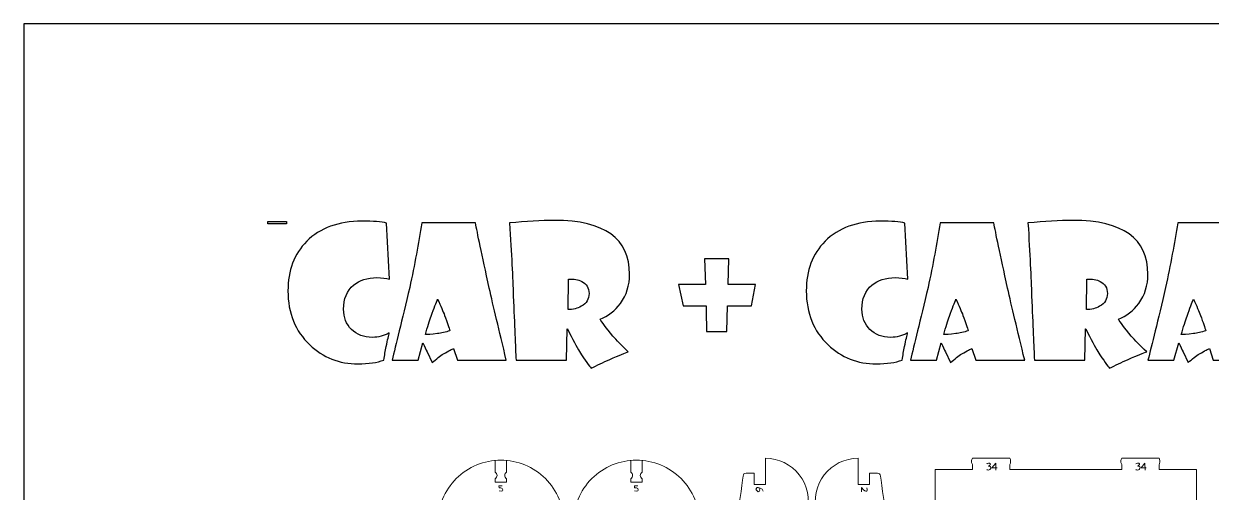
# Model space of a CAD drawing. Header units: centimetres. Extents: x -25 to 25, y -32.5 to 32.5.
# Drawn here: x -25 to 7.13, y 19.81 to 32.5 of the extents above; entities that cross this region are included whole.
import ezdxf

# ---------------------------------------------------------------- set-up
doc = ezdxf.new("R2010")
doc.units = ezdxf.units.CM
doc.header["$MEASUREMENT"] = 0
doc.header["$XCLIPFRAME"] = 0
doc.layers.add('Capa 1', color=7, linetype='Continuous')
picture_1 = doc.add_image_def('image2.jpg', size_in_pixel=(2613, 331))

msp = doc.modelspace()

# ---------------------------------------------------------------- linework, layer by layer
at = {"layer": 'Capa 1', "color": 254}
msp.add_lwpolyline([(-25, -32.5), (25, -32.5), (25, 32.5), (-25, 32.5), (-25, -32.5)], close=True, dxfattribs=at)
at = {"layer": 'Capa 1', "color": 250}
for points, knots in [([(-15.1044, 25.58272), (-15.19264, 25.60993), (-15.30645, 25.62395), (-15.445, 25.62395), (-15.445, 25.62395), (-15.70312, 25.62395), (-15.91259, 25.55633), (-16.0734, 25.42108), (-16.0734, 25.42108), (-16.25565, 25.27016), (-16.34637, 25.05162), (-16.34637, 24.76628), (-16.34637, 24.76628), (-16.34637, 24.54445), (-16.27462, 24.36219), (-16.1303, 24.21952), (-16.1303, 24.21952), (-15.98599, 24.07685), (-15.79713, 24.00593), (-15.56375, 24.00593), (-15.56375, 24.00593), (-15.40376, 24.00593), (-15.25285, 24.04552), (-15.10935, 24.12468), (-15.10935, 24.12468), (-15.12585, 24.05789), (-15.15306, 23.93666), (-15.19182, 23.75935), (-15.19182, 23.75935), (-15.21491, 23.64225), (-15.23635, 23.51937), (-15.25779, 23.39237), (-15.25779, 23.39237), (-15.4384, 23.3231), (-15.66931, 23.28846), (-15.95135, 23.28846), (-15.95135, 23.28846), (-16.46182, 23.28846), (-16.8989, 23.45999), (-17.26094, 23.80306), (-17.26094, 23.80306), (-17.65431, 24.17664), (-17.85058, 24.6632), (-17.85058, 25.26274), (-17.85058, 25.26274), (-17.85058, 25.81692), (-17.68152, 26.26472), (-17.34341, 26.60697), (-17.34341, 26.60697), (-16.9822, 26.97065), (-16.48409, 27.1529), (-15.84826, 27.1529), (-15.84826, 27.1529), (-15.54231, 27.1529), (-15.32047, 27.13558), (-15.18357, 27.10012), (-15.18357, 27.10012), (-15.18357, 27.10012), (-15.1044, 25.58272), (-15.1044, 25.58272)], [0, 0, 0, 0, 0.0625, 0.0625, 0.0625, 0.0625, 0.125, 0.125, 0.125, 0.125, 0.1875, 0.1875, 0.1875, 0.1875, 0.25, 0.25, 0.25, 0.25, 0.3125, 0.3125, 0.3125, 0.3125, 0.375, 0.375, 0.375, 0.375, 0.4375, 0.4375, 0.4375, 0.4375, 0.5, 0.5, 0.5, 0.5, 0.5625, 0.5625, 0.5625, 0.5625, 0.625, 0.625, 0.625, 0.625, 0.6875, 0.6875, 0.6875, 0.6875, 0.75, 0.75, 0.75, 0.75, 0.8125, 0.8125, 0.8125, 0.8125, 0.875, 0.875, 0.875, 0.875, 1, 1, 1, 1]), ([(-11.94176, 23.39237), (-11.94176, 23.39237), (-13.26702, 23.39237), (-13.26702, 23.39237), (-13.26702, 23.39237), (-13.26702, 23.39237), (-13.36845, 23.7041), (-13.36845, 23.7041), (-13.36845, 23.7041), (-13.40474, 23.69008), (-13.49463, 23.64225), (-13.63977, 23.5606), (-13.63977, 23.5606), (-13.73214, 23.50123), (-13.83522, 23.42123), (-13.9482, 23.32227), (-13.9482, 23.32227), (-13.9482, 23.32227), (-14.0851, 23.61503), (-14.0851, 23.61503), (-14.0851, 23.61503), (-14.11231, 23.67359), (-14.1519, 23.7544), (-14.20303, 23.85914), (-14.20303, 23.85914), (-14.20303, 23.85914), (-14.33003, 23.39237), (-14.33003, 23.39237), (-14.33003, 23.39237), (-14.33003, 23.39237), (-15.0343, 23.39237), (-15.0343, 23.39237), (-15.0343, 23.39237), (-14.93122, 23.78986), (-14.77206, 24.44631), (-14.55682, 25.36088), (-14.55682, 25.36088), (-14.42487, 25.97361), (-14.31436, 26.55419), (-14.22612, 27.10342), (-14.22612, 27.10342), (-14.22612, 27.10342), (-12.77469, 27.10342), (-12.77469, 27.10342), (-12.77469, 27.10342), (-12.72933, 26.85025), (-12.60563, 26.26143), (-12.40358, 25.33696), (-12.40358, 25.33696), (-12.29225, 24.8537), (-12.13803, 24.2055), (-11.94176, 23.39237)], [0, 0, 0, 0, 0.07142857, 0.07142857, 0.07142857, 0.07142857, 0.14285714, 0.14285714, 0.14285714, 0.14285714, 0.21428571, 0.21428571, 0.21428571, 0.21428571, 0.28571429, 0.28571429, 0.28571429, 0.28571429, 0.35714286, 0.35714286, 0.35714286, 0.35714286, 0.42857143, 0.42857143, 0.42857143, 0.42857143, 0.5, 0.5, 0.5, 0.5, 0.57142857, 0.57142857, 0.57142857, 0.57142857, 0.64285714, 0.64285714, 0.64285714, 0.64285714, 0.71428571, 0.71428571, 0.71428571, 0.71428571, 0.78571429, 0.78571429, 0.78571429, 0.78571429, 0.85714286, 0.85714286, 0.85714286, 0.85714286, 1, 1, 1, 1]), ([(-8.60593, 25.71384), (-8.60593, 25.41778), (-8.68923, 25.15553), (-8.85499, 24.9271), (-8.85499, 24.9271), (-9.00178, 24.72752), (-9.18568, 24.58403), (-9.4067, 24.49744), (-9.4067, 24.49744), (-9.35969, 24.42487), (-9.24424, 24.2723), (-9.06116, 24.04057), (-9.06116, 24.04057), (-8.96879, 23.93336), (-8.8286, 23.79234), (-8.64057, 23.61751), (-8.64057, 23.61751), (-8.71562, 23.59029), (-8.8822, 23.52102), (-9.1395, 23.41051), (-9.1395, 23.41051), (-9.31928, 23.32887), (-9.48834, 23.24805), (-9.6475, 23.16971), (-9.6475, 23.16971), (-9.69451, 23.22743), (-9.80007, 23.37753), (-9.96336, 23.61916), (-9.96336, 23.61916), (-10.03758, 23.74203), (-10.14643, 23.9482), (-10.29075, 24.23849), (-10.29075, 24.23849), (-10.29075, 24.23849), (-10.29488, 24.23849), (-10.29488, 24.23849), (-10.29488, 24.23849), (-10.29488, 24.23849), (-10.31797, 23.39237), (-10.31797, 23.39237), (-10.31797, 23.39237), (-10.31797, 23.39237), (-11.67869, 23.39237), (-11.67869, 23.39237), (-11.67869, 23.39237), (-11.696, 23.74368), (-11.72074, 24.32261), (-11.75291, 25.12914), (-11.75291, 25.12914), (-11.76775, 25.60498), (-11.80074, 26.26308), (-11.85187, 27.10342), (-11.85187, 27.10342), (-11.40902, 27.1496), (-11.0041, 27.1727), (-10.63877, 27.1727), (-10.63877, 27.1727), (-9.28382, 27.1727), (-8.60593, 26.68614), (-8.60593, 25.71384)], [0, 0, 0, 0, 0.0625, 0.0625, 0.0625, 0.0625, 0.125, 0.125, 0.125, 0.125, 0.1875, 0.1875, 0.1875, 0.1875, 0.25, 0.25, 0.25, 0.25, 0.3125, 0.3125, 0.3125, 0.3125, 0.375, 0.375, 0.375, 0.375, 0.4375, 0.4375, 0.4375, 0.4375, 0.5, 0.5, 0.5, 0.5, 0.5625, 0.5625, 0.5625, 0.5625, 0.625, 0.625, 0.625, 0.625, 0.6875, 0.6875, 0.6875, 0.6875, 0.75, 0.75, 0.75, 0.75, 0.8125, 0.8125, 0.8125, 0.8125, 0.875, 0.875, 0.875, 0.875, 1, 1, 1, 1]), ([(-1.07826, 25.58272), (-1.1665, 25.60993), (-1.28031, 25.62395), (-1.41886, 25.62395), (-1.41886, 25.62395), (-1.67698, 25.62395), (-1.88645, 25.55633), (-2.04726, 25.42108), (-2.04726, 25.42108), (-2.22951, 25.27016), (-2.32023, 25.05162), (-2.32023, 24.76628), (-2.32023, 24.76628), (-2.32023, 24.54445), (-2.24848, 24.36219), (-2.10416, 24.21952), (-2.10416, 24.21952), (-1.95985, 24.07685), (-1.77099, 24.00593), (-1.53761, 24.00593), (-1.53761, 24.00593), (-1.37762, 24.00593), (-1.22671, 24.04552), (-1.08321, 24.12468), (-1.08321, 24.12468), (-1.09971, 24.05789), (-1.12692, 23.93666), (-1.16568, 23.75935), (-1.16568, 23.75935), (-1.18877, 23.64225), (-1.21021, 23.51937), (-1.23165, 23.39237), (-1.23165, 23.39237), (-1.41226, 23.3231), (-1.64317, 23.28846), (-1.92521, 23.28846), (-1.92521, 23.28846), (-2.43568, 23.28846), (-2.87276, 23.45999), (-3.2348, 23.80306), (-3.2348, 23.80306), (-3.62817, 24.17664), (-3.82444, 24.6632), (-3.82444, 25.26274), (-3.82444, 25.26274), (-3.82444, 25.81692), (-3.65538, 26.26472), (-3.31727, 26.60697), (-3.31727, 26.60697), (-2.95606, 26.97065), (-2.45795, 27.1529), (-1.82212, 27.1529), (-1.82212, 27.1529), (-1.51617, 27.1529), (-1.29433, 27.13558), (-1.15743, 27.10012), (-1.15743, 27.10012), (-1.15743, 27.10012), (-1.07826, 25.58272), (-1.07826, 25.58272)], [0, 0, 0, 0, 0.0625, 0.0625, 0.0625, 0.0625, 0.125, 0.125, 0.125, 0.125, 0.1875, 0.1875, 0.1875, 0.1875, 0.25, 0.25, 0.25, 0.25, 0.3125, 0.3125, 0.3125, 0.3125, 0.375, 0.375, 0.375, 0.375, 0.4375, 0.4375, 0.4375, 0.4375, 0.5, 0.5, 0.5, 0.5, 0.5625, 0.5625, 0.5625, 0.5625, 0.625, 0.625, 0.625, 0.625, 0.6875, 0.6875, 0.6875, 0.6875, 0.75, 0.75, 0.75, 0.75, 0.8125, 0.8125, 0.8125, 0.8125, 0.875, 0.875, 0.875, 0.875, 1, 1, 1, 1]), ([(2.08438, 23.39237), (2.08438, 23.39237), (0.75912, 23.39237), (0.75912, 23.39237), (0.75912, 23.39237), (0.75912, 23.39237), (0.65769, 23.7041), (0.65769, 23.7041), (0.65769, 23.7041), (0.6214, 23.69008), (0.53151, 23.64225), (0.38637, 23.5606), (0.38637, 23.5606), (0.294, 23.50123), (0.19092, 23.42123), (0.07794, 23.32227), (0.07794, 23.32227), (0.07794, 23.32227), (-0.05896, 23.61503), (-0.05896, 23.61503), (-0.05896, 23.61503), (-0.08617, 23.67359), (-0.12576, 23.7544), (-0.17689, 23.85914), (-0.17689, 23.85914), (-0.17689, 23.85914), (-0.30389, 23.39237), (-0.30389, 23.39237), (-0.30389, 23.39237), (-0.30389, 23.39237), (-1.00816, 23.39237), (-1.00816, 23.39237), (-1.00816, 23.39237), (-0.90508, 23.78986), (-0.74592, 24.44631), (-0.53068, 25.36088), (-0.53068, 25.36088), (-0.39873, 25.97361), (-0.28822, 26.55419), (-0.19998, 27.10342), (-0.19998, 27.10342), (-0.19998, 27.10342), (1.25145, 27.10342), (1.25145, 27.10342), (1.25145, 27.10342), (1.29681, 26.85025), (1.42051, 26.26143), (1.62256, 25.33696), (1.62256, 25.33696), (1.73389, 24.8537), (1.88811, 24.2055), (2.08438, 23.39237)], [0, 0, 0, 0, 0.07142857, 0.07142857, 0.07142857, 0.07142857, 0.14285714, 0.14285714, 0.14285714, 0.14285714, 0.21428571, 0.21428571, 0.21428571, 0.21428571, 0.28571429, 0.28571429, 0.28571429, 0.28571429, 0.35714286, 0.35714286, 0.35714286, 0.35714286, 0.42857143, 0.42857143, 0.42857143, 0.42857143, 0.5, 0.5, 0.5, 0.5, 0.57142857, 0.57142857, 0.57142857, 0.57142857, 0.64285714, 0.64285714, 0.64285714, 0.64285714, 0.71428571, 0.71428571, 0.71428571, 0.71428571, 0.78571429, 0.78571429, 0.78571429, 0.78571429, 0.85714286, 0.85714286, 0.85714286, 0.85714286, 1, 1, 1, 1]), ([(5.42021, 25.71384), (5.42021, 25.41778), (5.33691, 25.15553), (5.17115, 24.9271), (5.17115, 24.9271), (5.02436, 24.72752), (4.84046, 24.58403), (4.61944, 24.49744), (4.61944, 24.49744), (4.66645, 24.42487), (4.7819, 24.2723), (4.96498, 24.04057), (4.96498, 24.04057), (5.05735, 23.93336), (5.19754, 23.79234), (5.38557, 23.61751), (5.38557, 23.61751), (5.31052, 23.59029), (5.14394, 23.52102), (4.88664, 23.41051), (4.88664, 23.41051), (4.70686, 23.32887), (4.5378, 23.24805), (4.37864, 23.16971), (4.37864, 23.16971), (4.33163, 23.22743), (4.22607, 23.37753), (4.06278, 23.61916), (4.06278, 23.61916), (3.98856, 23.74203), (3.87971, 23.9482), (3.73539, 24.23849), (3.73539, 24.23849), (3.73539, 24.23849), (3.73126, 24.23849), (3.73126, 24.23849), (3.73126, 24.23849), (3.73126, 24.23849), (3.70817, 23.39237), (3.70817, 23.39237), (3.70817, 23.39237), (3.70817, 23.39237), (2.34745, 23.39237), (2.34745, 23.39237), (2.34745, 23.39237), (2.33014, 23.74368), (2.3054, 24.32261), (2.27323, 25.12914), (2.27323, 25.12914), (2.25839, 25.60498), (2.2254, 26.26308), (2.17427, 27.10342), (2.17427, 27.10342), (2.61712, 27.1496), (3.02204, 27.1727), (3.38737, 27.1727), (3.38737, 27.1727), (4.74232, 27.1727), (5.42021, 26.68614), (5.42021, 25.71384)], [0, 0, 0, 0, 0.0625, 0.0625, 0.0625, 0.0625, 0.125, 0.125, 0.125, 0.125, 0.1875, 0.1875, 0.1875, 0.1875, 0.25, 0.25, 0.25, 0.25, 0.3125, 0.3125, 0.3125, 0.3125, 0.375, 0.375, 0.375, 0.375, 0.4375, 0.4375, 0.4375, 0.4375, 0.5, 0.5, 0.5, 0.5, 0.5625, 0.5625, 0.5625, 0.5625, 0.625, 0.625, 0.625, 0.625, 0.6875, 0.6875, 0.6875, 0.6875, 0.75, 0.75, 0.75, 0.75, 0.8125, 0.8125, 0.8125, 0.8125, 0.875, 0.875, 0.875, 0.875, 1, 1, 1, 1]), ([(8.51275, 23.39237), (8.51275, 23.39237), (7.18749, 23.39237), (7.18749, 23.39237), (7.18749, 23.39237), (7.18749, 23.39237), (7.08606, 23.7041), (7.08606, 23.7041), (7.08606, 23.7041), (7.04977, 23.69008), (6.95988, 23.64225), (6.81474, 23.5606), (6.81474, 23.5606), (6.72237, 23.50123), (6.61929, 23.42123), (6.50631, 23.32227), (6.50631, 23.32227), (6.50631, 23.32227), (6.36941, 23.61503), (6.36941, 23.61503), (6.36941, 23.61503), (6.3422, 23.67359), (6.30261, 23.7544), (6.25148, 23.85914), (6.25148, 23.85914), (6.25148, 23.85914), (6.12448, 23.39237), (6.12448, 23.39237), (6.12448, 23.39237), (6.12448, 23.39237), (5.42021, 23.39237), (5.42021, 23.39237), (5.42021, 23.39237), (5.52329, 23.78986), (5.68245, 24.44631), (5.89769, 25.36088), (5.89769, 25.36088), (6.02964, 25.97361), (6.14015, 26.55419), (6.22839, 27.10342), (6.22839, 27.10342), (6.22839, 27.10342), (7.67982, 27.10342), (7.67982, 27.10342), (7.67982, 27.10342), (7.72518, 26.85025), (7.84888, 26.26143), (8.05093, 25.33696), (8.05093, 25.33696), (8.16226, 24.8537), (8.31648, 24.2055), (8.51275, 23.39237)], [0, 0, 0, 0, 0.07142857, 0.07142857, 0.07142857, 0.07142857, 0.14285714, 0.14285714, 0.14285714, 0.14285714, 0.21428571, 0.21428571, 0.21428571, 0.21428571, 0.28571429, 0.28571429, 0.28571429, 0.28571429, 0.35714286, 0.35714286, 0.35714286, 0.35714286, 0.42857143, 0.42857143, 0.42857143, 0.42857143, 0.5, 0.5, 0.5, 0.5, 0.57142857, 0.57142857, 0.57142857, 0.57142857, 0.64285714, 0.64285714, 0.64285714, 0.64285714, 0.71428571, 0.71428571, 0.71428571, 0.71428571, 0.78571429, 0.78571429, 0.78571429, 0.78571429, 0.85714286, 0.85714286, 0.85714286, 0.85714286, 1, 1, 1, 1]), ([(-5.19589, 25.43592), (-5.19589, 25.43592), (-5.30475, 24.857), (-5.30475, 24.857), (-5.30475, 24.857), (-5.30475, 24.857), (-5.95789, 24.857), (-5.95789, 24.857), (-5.95789, 24.857), (-5.95789, 24.857), (-5.97768, 24.16922), (-5.97768, 24.16922), (-5.97768, 24.16922), (-5.97768, 24.16922), (-6.52692, 24.16922), (-6.52692, 24.16922), (-6.52692, 24.16922), (-6.52692, 24.25168), (-6.53022, 24.48095), (-6.53682, 24.857), (-6.53682, 24.857), (-6.53682, 24.857), (-7.16027, 24.857), (-7.16027, 24.857), (-7.16027, 24.857), (-7.16027, 24.857), (-7.27903, 25.43592), (-7.27903, 25.43592), (-7.27903, 25.43592), (-7.27903, 25.43592), (-6.55661, 25.43592), (-6.55661, 25.43592), (-6.55661, 25.43592), (-6.55661, 25.43592), (-6.5764, 26.1336), (-6.5764, 26.1336), (-6.5764, 26.1336), (-6.5764, 26.1336), (-5.91831, 26.1336), (-5.91831, 26.1336), (-5.91831, 26.1336), (-5.91831, 26.1336), (-5.9381, 25.43592), (-5.9381, 25.43592), (-5.9381, 25.43592), (-5.9381, 25.43592), (-5.19589, 25.43592), (-5.19589, 25.43592)], [0, 0, 0, 0, 0.07692308, 0.07692308, 0.07692308, 0.07692308, 0.15384615, 0.15384615, 0.15384615, 0.15384615, 0.23076923, 0.23076923, 0.23076923, 0.23076923, 0.30769231, 0.30769231, 0.30769231, 0.30769231, 0.38461538, 0.38461538, 0.38461538, 0.38461538, 0.46153846, 0.46153846, 0.46153846, 0.46153846, 0.53846154, 0.53846154, 0.53846154, 0.53846154, 0.61538462, 0.61538462, 0.61538462, 0.61538462, 0.69230769, 0.69230769, 0.69230769, 0.69230769, 0.76923077, 0.76923077, 0.76923077, 0.76923077, 0.84615385, 0.84615385, 0.84615385, 0.84615385, 1, 1, 1, 1]), ([(-9.70441, 25.19264), (-9.70441, 25.34603), (-9.76956, 25.45572), (-9.89903, 25.52169), (-9.89903, 25.52169), (-9.99469, 25.56952), (-10.11427, 25.59096), (-10.25859, 25.58437), (-10.25859, 25.58437), (-10.25859, 25.58437), (-10.27261, 24.75804), (-10.27261, 24.75804), (-10.27261, 24.75804), (-10.13819, 24.75804), (-10.01861, 24.78773), (-9.91305, 24.8471), (-9.91305, 24.8471), (-9.77368, 24.92462), (-9.70441, 25.04008), (-9.70441, 25.19264)], [0, 0, 0, 0, 0.16666667, 0.16666667, 0.16666667, 0.16666667, 0.33333333, 0.33333333, 0.33333333, 0.33333333, 0.5, 0.5, 0.5, 0.5, 0.66666667, 0.66666667, 0.66666667, 0.66666667, 1, 1, 1, 1]), ([(4.32173, 25.19264), (4.32173, 25.34603), (4.25658, 25.45572), (4.12711, 25.52169), (4.12711, 25.52169), (4.03145, 25.56952), (3.91187, 25.59096), (3.76755, 25.58437), (3.76755, 25.58437), (3.76755, 25.58437), (3.75353, 24.75804), (3.75353, 24.75804), (3.75353, 24.75804), (3.88795, 24.75804), (4.00753, 24.78773), (4.11309, 24.8471), (4.11309, 24.8471), (4.25246, 24.92462), (4.32173, 25.04008), (4.32173, 25.19264)], [0, 0, 0, 0, 0.16666667, 0.16666667, 0.16666667, 0.16666667, 0.33333333, 0.33333333, 0.33333333, 0.33333333, 0.5, 0.5, 0.5, 0.5, 0.66666667, 0.66666667, 0.66666667, 0.66666667, 1, 1, 1, 1]), ([(-13.46659, 24.18406), (-13.49381, 24.26983), (-13.54246, 24.40837), (-13.61173, 24.60052), (-13.61173, 24.60052), (-13.65297, 24.70773), (-13.71647, 24.85452), (-13.80224, 25.04173), (-13.80224, 25.04173), (-13.83935, 24.94854), (-13.8979, 24.79432), (-13.97707, 24.58156), (-13.97707, 24.58156), (-14.02077, 24.45868), (-14.07273, 24.29127), (-14.13293, 24.08015), (-14.13293, 24.08015), (-14.08428, 24.08015), (-13.97459, 24.08922), (-13.80306, 24.10902), (-13.80306, 24.10902), (-13.69998, 24.12304), (-13.58782, 24.1486), (-13.46659, 24.18406)], [0, 0, 0, 0, 0.14285714, 0.14285714, 0.14285714, 0.14285714, 0.28571429, 0.28571429, 0.28571429, 0.28571429, 0.42857143, 0.42857143, 0.42857143, 0.42857143, 0.57142857, 0.57142857, 0.57142857, 0.57142857, 0.71428571, 0.71428571, 0.71428571, 0.71428571, 1, 1, 1, 1]), ([(0.55955, 24.18406), (0.53233, 24.26983), (0.48368, 24.40837), (0.41441, 24.60052), (0.41441, 24.60052), (0.37317, 24.70773), (0.30967, 24.85452), (0.2239, 25.04173), (0.2239, 25.04173), (0.18679, 24.94854), (0.12824, 24.79432), (0.04907, 24.58156), (0.04907, 24.58156), (0.00537, 24.45868), (-0.04659, 24.29127), (-0.10679, 24.08015), (-0.10679, 24.08015), (-0.05814, 24.08015), (0.05155, 24.08922), (0.22308, 24.10902), (0.22308, 24.10902), (0.32616, 24.12304), (0.43832, 24.1486), (0.55955, 24.18406)], [0, 0, 0, 0, 0.14285714, 0.14285714, 0.14285714, 0.14285714, 0.28571429, 0.28571429, 0.28571429, 0.28571429, 0.42857143, 0.42857143, 0.42857143, 0.42857143, 0.57142857, 0.57142857, 0.57142857, 0.57142857, 0.71428571, 0.71428571, 0.71428571, 0.71428571, 1, 1, 1, 1]), ([(6.98792, 24.18406), (6.9607, 24.26983), (6.91205, 24.40837), (6.84278, 24.60052), (6.84278, 24.60052), (6.80154, 24.70773), (6.73804, 24.85452), (6.65227, 25.04173), (6.65227, 25.04173), (6.61516, 24.94854), (6.55661, 24.79432), (6.47744, 24.58156), (6.47744, 24.58156), (6.43374, 24.45868), (6.38178, 24.29127), (6.32158, 24.08015), (6.32158, 24.08015), (6.37023, 24.08015), (6.47992, 24.08922), (6.65145, 24.10902), (6.65145, 24.10902), (6.75453, 24.12304), (6.86669, 24.1486), (6.98792, 24.18406)], [0, 0, 0, 0, 0.14285714, 0.14285714, 0.14285714, 0.14285714, 0.28571429, 0.28571429, 0.28571429, 0.28571429, 0.42857143, 0.42857143, 0.42857143, 0.42857143, 0.57142857, 0.57142857, 0.57142857, 0.57142857, 0.71428571, 0.71428571, 0.71428571, 0.71428571, 1, 1, 1, 1])]:
    msp.add_open_spline(points, degree=3, knots=knots, dxfattribs=at)
at = {"layer": 'Capa 1', "color": 250, "lineweight": 9}
for points, knots in [([(-12.08937, 17.26648), (-12.54175, 17.26617), (-12.97573, 17.44561), (-13.29578, 17.76528), (-13.29578, 17.76528), (-13.61588, 18.08496), (-13.79586, 18.52087), (-13.79616, 18.97325), (-13.79616, 18.97325), (-13.79642, 19.42562), (-13.61701, 19.85959), (-13.29732, 20.17968), (-13.29732, 20.17968), (-12.97764, 20.49977), (-12.54175, 20.67974), (-12.08937, 20.68001), (-12.08937, 20.68001), (-11.63698, 20.68032), (-11.203, 20.50088), (-10.88294, 20.1812), (-10.88294, 20.1812), (-10.56286, 19.86152), (-10.38287, 19.42562), (-10.38257, 18.97325), (-10.38257, 18.97325), (-10.38232, 18.52087), (-10.56174, 18.0869), (-10.88142, 17.76681), (-10.88142, 17.76681), (-11.20107, 17.44674), (-11.63698, 17.26675), (-12.08937, 17.26648)], [0, 0, 0, 0, 0.11111111, 0.11111111, 0.11111111, 0.11111111, 0.22222222, 0.22222222, 0.22222222, 0.22222222, 0.33333333, 0.33333333, 0.33333333, 0.33333333, 0.44444444, 0.44444444, 0.44444444, 0.44444444, 0.55555556, 0.55555556, 0.55555556, 0.55555556, 0.66666667, 0.66666667, 0.66666667, 0.66666667, 0.77777778, 0.77777778, 0.77777778, 0.77777778, 1, 1, 1, 1]), ([(-8.42052, 17.26648), (-8.8729, 17.26617), (-9.30688, 17.44561), (-9.62693, 17.76528), (-9.62693, 17.76528), (-9.94703, 18.08496), (-10.12701, 18.52087), (-10.12731, 18.97325), (-10.12731, 18.97325), (-10.12757, 19.42562), (-9.94816, 19.85959), (-9.62847, 20.17968), (-9.62847, 20.17968), (-9.30879, 20.49977), (-8.8729, 20.67974), (-8.42052, 20.68001), (-8.42052, 20.68001), (-7.96813, 20.68032), (-7.53415, 20.50088), (-7.21409, 20.1812), (-7.21409, 20.1812), (-6.89401, 19.86152), (-6.71402, 19.42562), (-6.71372, 18.97325), (-6.71372, 18.97325), (-6.71347, 18.52087), (-6.89289, 18.0869), (-7.21257, 17.76681), (-7.21257, 17.76681), (-7.53222, 17.44674), (-7.96813, 17.26675), (-8.42052, 17.26648)], [0, 0, 0, 0, 0.11111111, 0.11111111, 0.11111111, 0.11111111, 0.22222222, 0.22222222, 0.22222222, 0.22222222, 0.33333333, 0.33333333, 0.33333333, 0.33333333, 0.44444444, 0.44444444, 0.44444444, 0.44444444, 0.55555556, 0.55555556, 0.55555556, 0.55555556, 0.66666667, 0.66666667, 0.66666667, 0.66666667, 0.77777778, 0.77777778, 0.77777778, 0.77777778, 1, 1, 1, 1]), ([(-3.67631, 15.62713), (-3.67627, 15.65956), (-3.69181, 15.69004), (-3.71809, 15.70905), (-3.71809, 15.70905), (-3.74438, 15.72805), (-3.77843, 15.73318), (-3.80921, 15.72298), (-3.80921, 15.72298), (-4.35554, 15.54184), (-4.95538, 15.62985), (-5.42668, 15.96027), (-5.42668, 15.96027), (-5.89796, 16.2907), (-6.18503, 16.82043), (-6.20099, 17.39581), (-6.20099, 17.39581), (-6.21683, 17.96749), (-5.96301, 18.51337), (-5.51568, 18.8697), (-5.51568, 18.8697), (-5.06835, 19.22603), (-4.48347, 19.35236), (-3.92981, 19.20907), (-3.92981, 19.20907), (-3.90385, 19.20235), (-3.87629, 19.20626), (-3.85321, 19.21989), (-3.85321, 19.21989), (-3.83013, 19.23352), (-3.8134, 19.25591), (-3.80674, 19.28186), (-3.80674, 19.28186), (-3.71757, 19.62912), (-3.79388, 19.99809), (-4.01346, 20.28148), (-4.01346, 20.28148), (-4.23304, 20.56491), (-4.57372, 20.73093), (-4.93222, 20.73131), (-4.93222, 20.73131), (-4.93222, 20.73131), (-4.93222, 20.02418), (-4.93222, 20.02418), (-4.93222, 20.02418), (-4.93222, 20.02418), (-5.23528, 20.02418), (-5.23528, 20.02418), (-5.23528, 20.02418), (-5.23528, 20.02418), (-5.23528, 20.32723), (-5.23528, 20.32723), (-5.23528, 20.32723), (-5.23528, 20.32723), (-5.45594, 20.32723), (-5.45594, 20.32723), (-5.45594, 20.32723), (-5.51475, 20.32041), (-5.52077, 20.30901), (-5.5347, 20.24528), (-5.5347, 20.24528), (-5.58679, 20.00689), (-5.61624, 19.2932), (-5.7611, 19.1778), (-5.7611, 19.1778), (-6.30405, 18.74531), (-6.61397, 18.07877), (-6.59473, 17.38489), (-6.59473, 17.38489), (-6.57532, 16.68482), (-6.22594, 16.03957), (-5.65281, 15.63774), (-5.65281, 15.63774), (-5.19083, 15.31385), (-4.62137, 15.18147), (-4.07021, 15.25903), (-4.07021, 15.25903), (-4.07021, 15.25903), (-4.07021, 9.83949), (-4.07021, 9.83949), (-4.07021, 9.83949), (-4.60056, 9.9149), (-5.14708, 9.79486), (-5.60088, 9.49556), (-5.60088, 9.49556), (-6.16828, 9.12135), (-6.53235, 8.50715), (-6.58828, 7.82977), (-6.58828, 7.82977), (-6.6442, 7.15249), (-6.38523, 6.49025), (-5.88721, 6.02831), (-5.88721, 6.02831), (-5.66725, 5.82902), (-5.4417, 5.7862), (-5.21539, 5.59934), (-5.21539, 5.59934), (-5.07903, 5.48675), (-5.15233, 5.0107), (-5.20203, 4.81113), (-5.20203, 4.81113), (-5.2095, 4.78116), (-5.2479, 4.72009), (-5.13523, 4.72009), (-5.13523, 4.72009), (-5.13523, 4.72009), (-4.88851, 4.72009), (-4.88851, 4.72009), (-4.88851, 4.72009), (-4.88851, 4.72009), (-4.88851, 5.27568), (-4.88851, 5.27568), (-4.88851, 5.27568), (-4.88851, 5.27568), (-4.58545, 5.27568), (-4.58545, 5.27568), (-4.58545, 5.27568), (-4.58545, 5.27568), (-4.58545, 4.72009), (-4.58545, 4.72009), (-4.58545, 4.72009), (-4.58545, 4.72009), (-4.2319, 4.72009), (-4.2319, 4.72009), (-4.2319, 4.72009), (-4.16496, 4.72005), (-4.10074, 4.74658), (-4.05338, 4.79389), (-4.05338, 4.79389), (-4.00601, 4.84119), (-3.9794, 4.90569), (-3.97936, 4.97263), (-3.97936, 4.97263), (-3.97936, 4.97263), (-3.97936, 5.75434), (-3.97936, 5.75434), (-3.97936, 5.75434), (-3.97932, 5.78389), (-3.99226, 5.81198), (-4.01473, 5.83117), (-4.01473, 5.83117), (-4.0372, 5.85037), (-4.06712, 5.85871), (-4.09632, 5.85409), (-4.09632, 5.85409), (-4.64816, 5.76643), (-5.20967, 5.93714), (-5.61934, 6.31711), (-5.61934, 6.31711), (-6.029, 6.6971), (-6.2417, 7.2405), (-6.19571, 7.79736), (-6.19571, 7.79736), (-6.14974, 8.35422), (-5.85046, 8.85909), (-5.38402, 9.16674), (-5.38402, 9.16674), (-4.91758, 9.47436), (-4.33919, 9.55184), (-3.80921, 9.37485), (-3.80921, 9.37485), (-3.77845, 9.36456), (-3.74463, 9.36969), (-3.71829, 9.38863), (-3.71829, 9.38863), (-3.69195, 9.40758), (-3.67635, 9.43826), (-3.67631, 9.47069)], [0, 0, 0, 0, 0.02325581, 0.02325581, 0.02325581, 0.02325581, 0.04651163, 0.04651163, 0.04651163, 0.04651163, 0.06976744, 0.06976744, 0.06976744, 0.06976744, 0.09302326, 0.09302326, 0.09302326, 0.09302326, 0.11627907, 0.11627907, 0.11627907, 0.11627907, 0.13953488, 0.13953488, 0.13953488, 0.13953488, 0.1627907, 0.1627907, 0.1627907, 0.1627907, 0.18604651, 0.18604651, 0.18604651, 0.18604651, 0.20930233, 0.20930233, 0.20930233, 0.20930233, 0.23255814, 0.23255814, 0.23255814, 0.23255814, 0.25581395, 0.25581395, 0.25581395, 0.25581395, 0.27906977, 0.27906977, 0.27906977, 0.27906977, 0.30232558, 0.30232558, 0.30232558, 0.30232558, 0.3255814, 0.3255814, 0.3255814, 0.3255814, 0.34883721, 0.34883721, 0.34883721, 0.34883721, 0.37209302, 0.37209302, 0.37209302, 0.37209302, 0.39534884, 0.39534884, 0.39534884, 0.39534884, 0.41860465, 0.41860465, 0.41860465, 0.41860465, 0.44186047, 0.44186047, 0.44186047, 0.44186047, 0.46511628, 0.46511628, 0.46511628, 0.46511628, 0.48837209, 0.48837209, 0.48837209, 0.48837209, 0.51162791, 0.51162791, 0.51162791, 0.51162791, 0.53488372, 0.53488372, 0.53488372, 0.53488372, 0.55813953, 0.55813953, 0.55813953, 0.55813953, 0.58139535, 0.58139535, 0.58139535, 0.58139535, 0.60465116, 0.60465116, 0.60465116, 0.60465116, 0.62790698, 0.62790698, 0.62790698, 0.62790698, 0.65116279, 0.65116279, 0.65116279, 0.65116279, 0.6744186, 0.6744186, 0.6744186, 0.6744186, 0.69767442, 0.69767442, 0.69767442, 0.69767442, 0.72093023, 0.72093023, 0.72093023, 0.72093023, 0.74418605, 0.74418605, 0.74418605, 0.74418605, 0.76744186, 0.76744186, 0.76744186, 0.76744186, 0.79069767, 0.79069767, 0.79069767, 0.79069767, 0.81395349, 0.81395349, 0.81395349, 0.81395349, 0.8372093, 0.8372093, 0.8372093, 0.8372093, 0.86046512, 0.86046512, 0.86046512, 0.86046512, 0.88372093, 0.88372093, 0.88372093, 0.88372093, 0.90697674, 0.90697674, 0.90697674, 0.90697674, 0.93023256, 0.93023256, 0.93023256, 0.93023256, 0.95348837, 0.95348837, 0.95348837, 0.95348837, 1, 1, 1, 1]), ([(-3.67631, 9.47069), (-3.67631, 9.47069), (-3.67631, 15.62713), (-3.67631, 15.62713), (-3.67631, 15.62713), (-3.67635, 15.65956), (-3.66081, 15.69004), (-3.63452, 15.70905), (-3.63452, 15.70905), (-3.60823, 15.72805), (-3.57419, 15.73318), (-3.5434, 15.72298), (-3.5434, 15.72298), (-2.99707, 15.54184), (-2.39723, 15.62985), (-1.92594, 15.96027), (-1.92594, 15.96027), (-1.45465, 16.2907), (-1.16759, 16.82043), (-1.15163, 17.39581), (-1.15163, 17.39581), (-1.13579, 17.96749), (-1.38961, 18.51337), (-1.83694, 18.8697), (-1.83694, 18.8697), (-2.28427, 19.22603), (-2.86915, 19.35236), (-3.42281, 19.20907), (-3.42281, 19.20907), (-3.44877, 19.20235), (-3.47633, 19.20626), (-3.49941, 19.21989), (-3.49941, 19.21989), (-3.52249, 19.23352), (-3.53922, 19.25591), (-3.54588, 19.28186), (-3.54588, 19.28186), (-3.63505, 19.62912), (-3.55873, 19.99809), (-3.33916, 20.28148), (-3.33916, 20.28148), (-3.11958, 20.56491), (-2.77889, 20.73093), (-2.42039, 20.73131), (-2.42039, 20.73131), (-2.42039, 20.73131), (-2.42039, 20.02418), (-2.42039, 20.02418), (-2.42039, 20.02418), (-2.42039, 20.02418), (-2.11733, 20.02418), (-2.11733, 20.02418), (-2.11733, 20.02418), (-2.11733, 20.02418), (-2.11733, 20.32723), (-2.11733, 20.32723), (-2.11733, 20.32723), (-2.11733, 20.32723), (-1.89668, 20.32723), (-1.89668, 20.32723), (-1.89668, 20.32723), (-1.83787, 20.32041), (-1.83185, 20.30901), (-1.81792, 20.24528), (-1.81792, 20.24528), (-1.76582, 20.00689), (-1.73638, 19.2932), (-1.59152, 19.1778), (-1.59152, 19.1778), (-1.04857, 18.74531), (-0.73864, 18.07877), (-0.75788, 17.38489), (-0.75788, 17.38489), (-0.7773, 16.68482), (-1.12668, 16.03957), (-1.69981, 15.63774), (-1.69981, 15.63774), (-2.16178, 15.31385), (-2.73125, 15.18147), (-3.28241, 15.25903), (-3.28241, 15.25903), (-3.28241, 15.25903), (-3.28241, 9.83949), (-3.28241, 9.83949), (-3.28241, 9.83949), (-2.75206, 9.9149), (-2.20554, 9.79486), (-1.75173, 9.49556), (-1.75173, 9.49556), (-1.18434, 9.12135), (-0.82027, 8.50715), (-0.76434, 7.82977), (-0.76434, 7.82977), (-0.70841, 7.15249), (-0.96739, 6.49025), (-1.46541, 6.02831), (-1.46541, 6.02831), (-1.68537, 5.82902), (-1.91092, 5.7862), (-2.13723, 5.59934), (-2.13723, 5.59934), (-2.27359, 5.48675), (-2.20028, 5.0107), (-2.15058, 4.81113), (-2.15058, 4.81113), (-2.14312, 4.78116), (-2.10472, 4.72009), (-2.21738, 4.72009), (-2.21738, 4.72009), (-2.21738, 4.72009), (-2.46411, 4.72009), (-2.46411, 4.72009), (-2.46411, 4.72009), (-2.46411, 4.72009), (-2.46411, 5.27568), (-2.46411, 5.27568), (-2.46411, 5.27568), (-2.46411, 5.27568), (-2.76717, 5.27568), (-2.76717, 5.27568), (-2.76717, 5.27568), (-2.76717, 5.27568), (-2.76717, 4.72009), (-2.76717, 4.72009), (-2.76717, 4.72009), (-2.76717, 4.72009), (-3.12072, 4.72009), (-3.12072, 4.72009), (-3.12072, 4.72009), (-3.18766, 4.72005), (-3.25188, 4.74658), (-3.29924, 4.79389), (-3.29924, 4.79389), (-3.3466, 4.84119), (-3.37322, 4.90569), (-3.37326, 4.97263), (-3.37326, 4.97263), (-3.37326, 4.97263), (-3.37326, 5.75434), (-3.37326, 5.75434), (-3.37326, 5.75434), (-3.3733, 5.78389), (-3.36036, 5.81198), (-3.33789, 5.83117), (-3.33789, 5.83117), (-3.31542, 5.85037), (-3.2855, 5.85871), (-3.2563, 5.85409), (-3.2563, 5.85409), (-2.70446, 5.76643), (-2.14295, 5.93714), (-1.73328, 6.31711), (-1.73328, 6.31711), (-1.32361, 6.6971), (-1.11092, 7.2405), (-1.1569, 7.79736), (-1.1569, 7.79736), (-1.20288, 8.35422), (-1.50215, 8.85909), (-1.9686, 9.16674), (-1.9686, 9.16674), (-2.43504, 9.47436), (-3.01343, 9.55184), (-3.5434, 9.37485), (-3.5434, 9.37485), (-3.57417, 9.36456), (-3.60799, 9.36969), (-3.63432, 9.38863), (-3.63432, 9.38863), (-3.66066, 9.40758), (-3.67627, 9.43826), (-3.67631, 9.47069)], [0, 0, 0, 0, 0.02272727, 0.02272727, 0.02272727, 0.02272727, 0.04545455, 0.04545455, 0.04545455, 0.04545455, 0.06818182, 0.06818182, 0.06818182, 0.06818182, 0.09090909, 0.09090909, 0.09090909, 0.09090909, 0.11363636, 0.11363636, 0.11363636, 0.11363636, 0.13636364, 0.13636364, 0.13636364, 0.13636364, 0.15909091, 0.15909091, 0.15909091, 0.15909091, 0.18181818, 0.18181818, 0.18181818, 0.18181818, 0.20454545, 0.20454545, 0.20454545, 0.20454545, 0.22727273, 0.22727273, 0.22727273, 0.22727273, 0.25, 0.25, 0.25, 0.25, 0.27272727, 0.27272727, 0.27272727, 0.27272727, 0.29545455, 0.29545455, 0.29545455, 0.29545455, 0.31818182, 0.31818182, 0.31818182, 0.31818182, 0.34090909, 0.34090909, 0.34090909, 0.34090909, 0.36363636, 0.36363636, 0.36363636, 0.36363636, 0.38636364, 0.38636364, 0.38636364, 0.38636364, 0.40909091, 0.40909091, 0.40909091, 0.40909091, 0.43181818, 0.43181818, 0.43181818, 0.43181818, 0.45454545, 0.45454545, 0.45454545, 0.45454545, 0.47727273, 0.47727273, 0.47727273, 0.47727273, 0.5, 0.5, 0.5, 0.5, 0.52272727, 0.52272727, 0.52272727, 0.52272727, 0.54545455, 0.54545455, 0.54545455, 0.54545455, 0.56818182, 0.56818182, 0.56818182, 0.56818182, 0.59090909, 0.59090909, 0.59090909, 0.59090909, 0.61363636, 0.61363636, 0.61363636, 0.61363636, 0.63636364, 0.63636364, 0.63636364, 0.63636364, 0.65909091, 0.65909091, 0.65909091, 0.65909091, 0.68181818, 0.68181818, 0.68181818, 0.68181818, 0.70454545, 0.70454545, 0.70454545, 0.70454545, 0.72727273, 0.72727273, 0.72727273, 0.72727273, 0.75, 0.75, 0.75, 0.75, 0.77272727, 0.77272727, 0.77272727, 0.77272727, 0.79545455, 0.79545455, 0.79545455, 0.79545455, 0.81818182, 0.81818182, 0.81818182, 0.81818182, 0.84090909, 0.84090909, 0.84090909, 0.84090909, 0.86363636, 0.86363636, 0.86363636, 0.86363636, 0.88636364, 0.88636364, 0.88636364, 0.88636364, 0.90909091, 0.90909091, 0.90909091, 0.90909091, 0.93181818, 0.93181818, 0.93181818, 0.93181818, 0.95454545, 0.95454545, 0.95454545, 0.95454545, 1, 1, 1, 1]), ([(-12.24142, 20.17905), (-12.21243, 20.19767), (-12.19322, 20.23019), (-12.19322, 20.26719), (-12.19322, 20.26719), (-12.19322, 20.30418), (-12.21243, 20.3367), (-12.24142, 20.35531)], [0, 0, 0, 0, 0.33333333, 0.33333333, 0.33333333, 0.33333333, 1, 1, 1, 1]), ([(-11.93706, 20.17905), (-11.96605, 20.19767), (-11.98526, 20.23019), (-11.98526, 20.26719), (-11.98526, 20.26719), (-11.98526, 20.30418), (-11.96605, 20.3367), (-11.93706, 20.35531)], [0, 0, 0, 0, 0.33333333, 0.33333333, 0.33333333, 0.33333333, 1, 1, 1, 1]), ([(-8.57257, 20.17905), (-8.54358, 20.19767), (-8.52437, 20.23019), (-8.52437, 20.26719), (-8.52437, 20.26719), (-8.52437, 20.30418), (-8.54358, 20.3367), (-8.57257, 20.35531)], [0, 0, 0, 0, 0.33333333, 0.33333333, 0.33333333, 0.33333333, 1, 1, 1, 1]), ([(-8.26821, 20.17905), (-8.2972, 20.19767), (-8.31641, 20.23019), (-8.31641, 20.26719), (-8.31641, 20.26719), (-8.31641, 20.30418), (-8.2972, 20.3367), (-8.26821, 20.35531)], [0, 0, 0, 0, 0.33333333, 0.33333333, 0.33333333, 0.33333333, 1, 1, 1, 1]), ([(-12.24142, 20.17904), (-12.24142, 20.17904), (-12.24153, 20.08653), (-12.24153, 20.08653), (-12.24153, 20.08653), (-12.24153, 20.08653), (-11.93706, 20.08653), (-11.93706, 20.08653), (-11.93706, 20.08653), (-11.93706, 20.08653), (-11.93706, 20.17906), (-11.93706, 20.17906)], [0, 0, 0, 0, 0.25, 0.25, 0.25, 0.25, 0.5, 0.5, 0.5, 0.5, 1, 1, 1, 1]), ([(-8.57257, 20.17904), (-8.57257, 20.17904), (-8.57268, 20.08653), (-8.57268, 20.08653), (-8.57268, 20.08653), (-8.57268, 20.08653), (-8.26821, 20.08653), (-8.26821, 20.08653), (-8.26821, 20.08653), (-8.26821, 20.08653), (-8.26821, 20.17906), (-8.26821, 20.17906)], [0, 0, 0, 0, 0.25, 0.25, 0.25, 0.25, 0.5, 0.5, 0.5, 0.5, 1, 1, 1, 1])]:
    msp.add_open_spline(points, degree=3, knots=knots, dxfattribs=at)
for points in [[(-12.24142, 20.35531), (-12.24142, 20.35531), (-12.24125, 20.67316), (-12.24125, 20.67316)], [(-11.9373, 20.67333), (-11.9373, 20.67333), (-11.93706, 20.35531), (-11.93706, 20.35531)], [(-8.57257, 20.35531), (-8.57257, 20.35531), (-8.5724, 20.67316), (-8.5724, 20.67316)], [(-8.26845, 20.67333), (-8.26845, 20.67333), (-8.26821, 20.35531), (-8.26821, 20.35531)]]:
    msp.add_open_spline(points, degree=3, dxfattribs=at)
at = {"layer": 'Capa 1', "color": 250, "lineweight": 20}
for points, knots in [([(0.67038, 20.73131), (0.65639, 20.71335), (0.64712, 20.68196), (0.64712, 20.64624), (0.64712, 20.64624), (0.64712, 20.61053), (0.65639, 20.57914), (0.67038, 20.56118)], [0, 0, 0, 0, 0.33333333, 0.33333333, 0.33333333, 0.33333333, 1, 1, 1, 1]), ([(1.68038, 20.73131), (1.69437, 20.71335), (1.70364, 20.68196), (1.70364, 20.64624), (1.70364, 20.64624), (1.70364, 20.61053), (1.69437, 20.57914), (1.68038, 20.56118)], [0, 0, 0, 0, 0.33333333, 0.33333333, 0.33333333, 0.33333333, 1, 1, 1, 1]), ([(4.71038, 20.73131), (4.69639, 20.71335), (4.68712, 20.68196), (4.68712, 20.64624), (4.68712, 20.64624), (4.68712, 20.61053), (4.69639, 20.57914), (4.71038, 20.56118)], [0, 0, 0, 0, 0.33333333, 0.33333333, 0.33333333, 0.33333333, 1, 1, 1, 1]), ([(5.72038, 20.73131), (5.73437, 20.71335), (5.74364, 20.68196), (5.74364, 20.64624), (5.74364, 20.64624), (5.74364, 20.61053), (5.73437, 20.57914), (5.72038, 20.56118)], [0, 0, 0, 0, 0.33333333, 0.33333333, 0.33333333, 0.33333333, 1, 1, 1, 1]), ([(0.67038, 20.56118), (0.67038, 20.56118), (0.67038, 20.42831), (0.67038, 20.42831), (0.67038, 20.42831), (0.67038, 20.42831), (-0.33962, 20.42831), (-0.33962, 20.42831), (-0.33962, 20.42831), (-0.33962, 20.42831), (-0.33962, 19.3904), (-0.33962, 19.3904), (-0.33962, 19.3904), (-0.33962, 19.3904), (-0.4725, 19.3904), (-0.4725, 19.3904)], [0, 0, 0, 0, 0.2, 0.2, 0.2, 0.2, 0.4, 0.4, 0.4, 0.4, 0.6, 0.6, 0.6, 0.6, 1, 1, 1, 1]), ([(4.71038, 20.56118), (4.71038, 20.56118), (4.71038, 20.42831), (4.71038, 20.42831), (4.71038, 20.42831), (4.71038, 20.42831), (1.68038, 20.42831), (1.68038, 20.42831), (1.68038, 20.42831), (1.68038, 20.42831), (1.68038, 20.56118), (1.68038, 20.56118)], [0, 0, 0, 0, 0.25, 0.25, 0.25, 0.25, 0.5, 0.5, 0.5, 0.5, 1, 1, 1, 1]), ([(6.86325, 19.41831), (6.86325, 19.41831), (6.73038, 19.41831), (6.73038, 19.41831), (6.73038, 19.41831), (6.73038, 19.41831), (6.73038, 20.42831), (6.73038, 20.42831), (6.73038, 20.42831), (6.73038, 20.42831), (5.72038, 20.42831), (5.72038, 20.42831), (5.72038, 20.42831), (5.72038, 20.42831), (5.72038, 20.56118), (5.72038, 20.56118)], [0, 0, 0, 0, 0.2, 0.2, 0.2, 0.2, 0.4, 0.4, 0.4, 0.4, 0.6, 0.6, 0.6, 0.6, 1, 1, 1, 1])]:
    msp.add_open_spline(points, degree=3, knots=knots, dxfattribs=at)
for points in [[(1.68038, 20.73131), (1.68038, 20.73131), (0.67038, 20.73131), (0.67038, 20.73131)], [(5.72038, 20.73131), (5.72038, 20.73131), (4.71038, 20.73131), (4.71038, 20.73131)]]:
    msp.add_open_spline(points, degree=3, dxfattribs=at)
at = {"layer": 'Capa 1', "color": 22, "lineweight": 5}
for points, knots in [([(1.05928, 20.42822), (1.05928, 20.42822), (1.06651, 20.40974), (1.10256, 20.41094), (1.10256, 20.41094), (1.12127, 20.41156), (1.13467, 20.41825), (1.14439, 20.4259), (1.14439, 20.4259), (1.16809, 20.4446), (1.16931, 20.47364), (1.16931, 20.47364), (1.16931, 20.47364), (1.16809, 20.51535), (1.10687, 20.52339), (1.10687, 20.52339), (1.10687, 20.52339), (1.16683, 20.54568), (1.15446, 20.57781), (1.15446, 20.57781), (1.15446, 20.57781), (1.14582, 20.62724), (1.05928, 20.58525), (1.05928, 20.58525)], [0, 0, 0, 0, 0.14285714, 0.14285714, 0.14285714, 0.14285714, 0.28571429, 0.28571429, 0.28571429, 0.28571429, 0.42857143, 0.42857143, 0.42857143, 0.42857143, 0.57142857, 0.57142857, 0.57142857, 0.57142857, 0.71428571, 0.71428571, 0.71428571, 0.71428571, 1, 1, 1, 1]), ([(1.33662, 20.47673), (1.33662, 20.47673), (1.19696, 20.47673), (1.19696, 20.47673), (1.19696, 20.47673), (1.19696, 20.47673), (1.30201, 20.60034), (1.30201, 20.60034), (1.30201, 20.60034), (1.30201, 20.60034), (1.30322, 20.41243), (1.30322, 20.41243)], [0, 0, 0, 0, 0.25, 0.25, 0.25, 0.25, 0.5, 0.5, 0.5, 0.5, 1, 1, 1, 1]), ([(5.09687, 20.42822), (5.09687, 20.42822), (5.1041, 20.40974), (5.14015, 20.41094), (5.14015, 20.41094), (5.15886, 20.41156), (5.17226, 20.41825), (5.18198, 20.4259), (5.18198, 20.4259), (5.20568, 20.4446), (5.2069, 20.47364), (5.2069, 20.47364), (5.2069, 20.47364), (5.20568, 20.51535), (5.14446, 20.52339), (5.14446, 20.52339), (5.14446, 20.52339), (5.20442, 20.54568), (5.19205, 20.57781), (5.19205, 20.57781), (5.19205, 20.57781), (5.18341, 20.62724), (5.09687, 20.58525), (5.09687, 20.58525)], [0, 0, 0, 0, 0.14285714, 0.14285714, 0.14285714, 0.14285714, 0.28571429, 0.28571429, 0.28571429, 0.28571429, 0.42857143, 0.42857143, 0.42857143, 0.42857143, 0.57142857, 0.57142857, 0.57142857, 0.57142857, 0.71428571, 0.71428571, 0.71428571, 0.71428571, 1, 1, 1, 1]), ([(5.37421, 20.47673), (5.37421, 20.47673), (5.23455, 20.47673), (5.23455, 20.47673), (5.23455, 20.47673), (5.23455, 20.47673), (5.3396, 20.60034), (5.3396, 20.60034), (5.3396, 20.60034), (5.3396, 20.60034), (5.34081, 20.41243), (5.34081, 20.41243)], [0, 0, 0, 0, 0.25, 0.25, 0.25, 0.25, 0.5, 0.5, 0.5, 0.5, 1, 1, 1, 1]), ([(-12.05109, 19.9867), (-12.05109, 19.9867), (-12.14256, 19.98725), (-12.14256, 19.98725), (-12.14256, 19.98725), (-12.14256, 19.98725), (-12.13927, 19.93087), (-12.13927, 19.93087)], [0, 0, 0, 0, 0.33333333, 0.33333333, 0.33333333, 0.33333333, 1, 1, 1, 1]), ([(-12.13927, 19.93087), (-12.13927, 19.93087), (-12.03418, 19.95493), (-12.04036, 19.8737), (-12.04036, 19.8737), (-12.04036, 19.8737), (-12.02925, 19.81801), (-12.13927, 19.84522)], [0, 0, 0, 0, 0.33333333, 0.33333333, 0.33333333, 0.33333333, 1, 1, 1, 1]), ([(-8.38224, 19.9867), (-8.38224, 19.9867), (-8.47371, 19.98725), (-8.47371, 19.98725), (-8.47371, 19.98725), (-8.47371, 19.98725), (-8.47042, 19.93087), (-8.47042, 19.93087)], [0, 0, 0, 0, 0.33333333, 0.33333333, 0.33333333, 0.33333333, 1, 1, 1, 1]), ([(-8.47042, 19.93087), (-8.47042, 19.93087), (-8.36533, 19.95493), (-8.37151, 19.8737), (-8.37151, 19.8737), (-8.37151, 19.8737), (-8.3604, 19.81801), (-8.47042, 19.84522)], [0, 0, 0, 0, 0.33333333, 0.33333333, 0.33333333, 0.33333333, 1, 1, 1, 1]), ([(-5.10529, 19.93346), (-5.10529, 19.93346), (-5.0405, 19.81879), (-5.12896, 19.82701), (-5.12896, 19.82701), (-5.12896, 19.82701), (-5.24859, 19.88669), (-5.15088, 19.93834), (-5.15088, 19.93834), (-5.15088, 19.93834), (-5.00575, 19.93787), (-4.9895, 19.84327)], [0, 0, 0, 0, 0.25, 0.25, 0.25, 0.25, 0.5, 0.5, 0.5, 0.5, 1, 1, 1, 1]), ([(-2.28082, 19.88026), (-2.28082, 19.88026), (-2.3352, 19.93834), (-2.3352, 19.93834), (-2.3352, 19.93834), (-2.3352, 19.93834), (-2.3352, 19.82302), (-2.3352, 19.82302)], [0, 0, 0, 0, 0.33333333, 0.33333333, 0.33333333, 0.33333333, 1, 1, 1, 1]), ([(-2.19058, 19.93218), (-2.19058, 19.93218), (-2.14977, 19.87035), (-2.19058, 19.84319), (-2.19058, 19.84319), (-2.19058, 19.84319), (-2.22148, 19.81227), (-2.28082, 19.88026)], [0, 0, 0, 0, 0.33333333, 0.33333333, 0.33333333, 0.33333333, 1, 1, 1, 1])]:
    msp.add_open_spline(points, degree=3, knots=knots, dxfattribs=at)

# ---------------------------------------------------------------- pictures from other files: only their frames are drawn
at = {"layer": 'Capa 1', "color": 108}
image = msp.add_image(picture_1, insert=(-18.1508, 22.86949), size_in_units=(36.29167, 4.59722), dxfattribs=at)
image.set_boundary_path([(-18.1508, 22.8695), (18.1508, 27.4729)])
image.dxf.flags = 3

doc.saveas('drawing.dxf')
